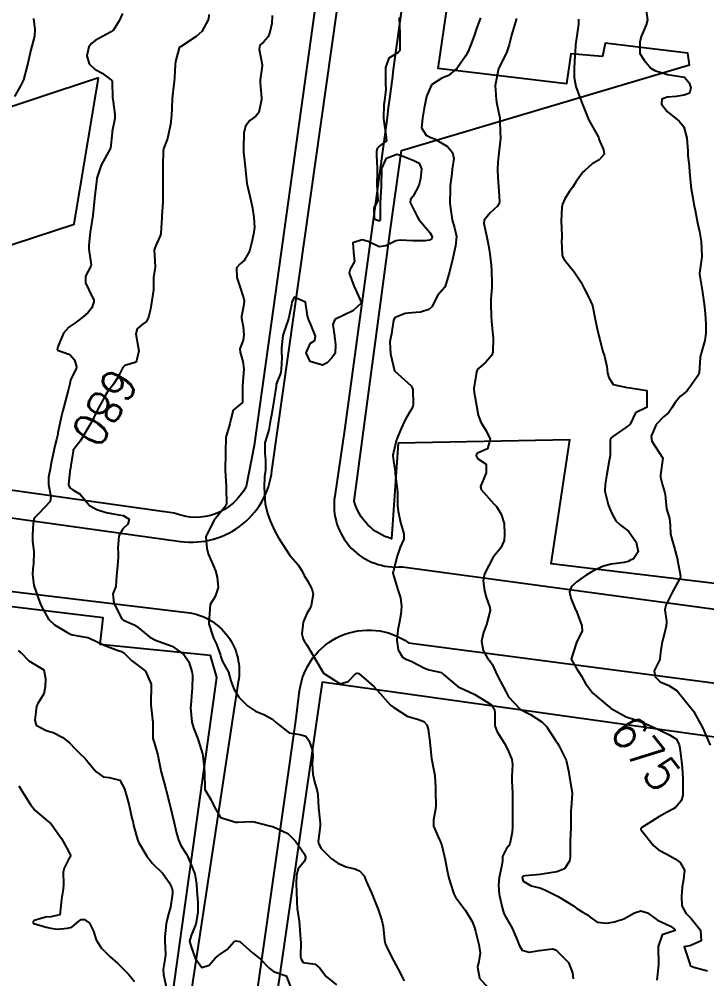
# Model space of a CAD drawing. Header units: metres. Extents: x 292545 to 299085, y 7450245 to 7463078.
# Drawn here: x 296008 to 296089.7, y 7457148.9 to 7457262.8 of the extents above; entities that cross this region are included whole.
import ezdxf
from ezdxf.enums import TextEntityAlignment as Align

# ---------------------------------------------------------------- set-up
doc = ezdxf.new("R2010")
doc.units = ezdxf.units.M
for name, color, linetype in [('Cotas', 45, 'Continuous'), ('Curvas de Nivel 1m', 11, 'Continuous'), ('Curvas de Nivel 5m', 15, 'Continuous'), ('Edificações', 30, 'Continuous'), ('Vias Primárias', 230, 'Continuous')]:
    doc.layers.add(name, color=color, linetype=linetype)
doc.styles.add('Style-STANDARD', font='STANDARD.shx')

msp = doc.modelspace()

# ---------------------------------------------------------------- linework, layer by layer
at = {"layer": 'Curvas de Nivel 1m', "flags": 128}
for points, elevation in [([(296082.42, 7457264.03), (296082.6, 7457262.69), (296082.47, 7457262.1), (296081.87, 7457260.7), (296081.69, 7457260.04), (296081.72, 7457258.7), (296082.2, 7457257.89), (296083, 7457256.97), (296083.49, 7457256.68), (296084.99, 7457256.22), (296085.51, 7457256.13), (296086.99, 7457255.87), (296087.55, 7457255.2), (296087.76, 7457254.63), (296087.59, 7457254), (296086.96, 7457253.75), (296086.01, 7457253.6), (296084.96, 7457253.52), (296084.33, 7457253.29), (296084.29, 7457252.67), (296084.93, 7457251.8), (296086.39, 7457250.65), (296086.91, 7457249.99), (296087.29, 7457248.63), (296087.4, 7457247.15), (296087.42, 7457246.63), (296087.54, 7457245.31), (296087.61, 7457244.63), (296087.69, 7457243.78), (296087.81, 7457242.63), (296087.95, 7457241.76), (296088.16, 7457240.62), (296088.26, 7457240.08), (296088.55, 7457238.61), (296088.77, 7457237.58), (296088.96, 7457236.61), (296088.98, 7457236.37), (296089.06, 7457234.61), (296089.04, 7457234.3), (296088.78, 7457232.61), (296088.79, 7457232.52), (296089.11, 7457230.61), (296089.29, 7457229.23), (296089.37, 7457228.61), (296089.47, 7457227.79), (296089.53, 7457226.61), (296089.52, 7457225.5), (296089.42, 7457224.61), (296088.94, 7457222.96), (296088.87, 7457222.62), (296088.75, 7457220.8), (296088.68, 7457220.62), (296088.56, 7457220.41), (296087.83, 7457219.35), (296087.3, 7457218.63), (296086.88, 7457218.29), (296086.53, 7457218.03), (296085.89, 7457217.28), (296085.51, 7457216.65), (296085.12, 7457216.04), (296084.5, 7457215.58), (296083.63, 7457214.67), (296083.05, 7457213.25), (296083.13, 7457212.68), (296084.44, 7457210.66), (296084.15, 7457208.66), (296084.16, 7457208.4), (296084.41, 7457207.45), (296084.65, 7457206.66), (296084.7, 7457206.36), (296084.88, 7457204.65), (296085.21, 7457203.51), (296085.32, 7457202.66), (296085.36, 7457201.63), (296085.6, 7457200.65), (296085.77, 7457200.1), (296086.16, 7457198.64), (296086.19, 7457198.53), (296086.3, 7457197.91), (296086.52, 7457196.64), (296086.5, 7457196.42), (296086.27, 7457196), (296085.76, 7457195.15), (296085.49, 7457194.65), (296084.8, 7457193.22), (296084.68, 7457192.66), (296084.85, 7457191.29), (296084.82, 7457190.66), (296084.35, 7457188.83), (296084.31, 7457188.67), (296084.17, 7457187.58), (296084.06, 7457186.78), (296084.02, 7457186.67), (296083.4, 7457185.42), (296083.51, 7457184.68), (296084.13, 7457184.1), (296085.13, 7457183.67), (296086.12, 7457183.02), (296086.44, 7457182.64), (296088.09, 7457180.62), (296089.18, 7457178.61), (296090.04, 7457176.6)], 674), ([(296009.74, 7457262.87), (296009.89, 7457261.55), (296009.83, 7457260.76), (296009.52, 7457259.55), (296009.42, 7457259.15), (296009.07, 7457257.56), (296009.06, 7457257.5), (296008.99, 7457257.22), (296008.54, 7457255.57), (296008.15, 7457254.76), (296007.48, 7457253.58)], 682), ([(296020.29, 7457263.43), (296019.91, 7457262.58), (296019.18, 7457261.44), (296019.11, 7457261.37), (296019.04, 7457261.31), (296018.78, 7457261.18), (296017.03, 7457260.23), (296016.61, 7457259.89), (296016.31, 7457259.48), (296016.07, 7457258.42), (296016.35, 7457257.48), (296016.99, 7457256.85), (296017.89, 7457256.37), (296018.97, 7457255.54), (296019.04, 7457255.44), (296019.05, 7457255.36), (296019.12, 7457253.44), (296019.13, 7457253.26), (296019.39, 7457251.44), (296019.38, 7457250.97), (296019.08, 7457249.44), (296019.05, 7457249.29), (296018.87, 7457247.44), (296017.74, 7457245.46), (296017.26, 7457243.89), (296017.2, 7457243.46), (296017.16, 7457243.13), (296016.98, 7457241.47), (296016.78, 7457239.47), (296016.5, 7457237.74), (296016.46, 7457237.47), (296016.29, 7457235.93), (296016.28, 7457235.47), (296016.58, 7457233.6), (296016.55, 7457233.47), (296015.89, 7457232.28), (296015.89, 7457231.48), (296016.67, 7457229.88), (296016.87, 7457229.47), (296016.9, 7457229.22), (296016.65, 7457228.51), (296016.19, 7457227.93), (296015.65, 7457227.48), (296015.09, 7457227.03), (296014.63, 7457226.7), (296013.93, 7457226.19), (296013.3, 7457225.51), (296012.6, 7457223.88), (296012.55, 7457223.57), (296012.56, 7457223.52), (296012.59, 7457223.49), (296014.05, 7457222.96), (296014.58, 7457222.34), (296014.84, 7457221.49), (296014.81, 7457221.25), (296014.56, 7457220.81), (296014.13, 7457219.91), (296014.03, 7457219.5), (296013.89, 7457218.85), (296013.51, 7457217.51), (296013.16, 7457216.16), (296013.01, 7457215.51), (296012.63, 7457213.68), (296012.6, 7457213.52), (296012.47, 7457212.88), (296012.19, 7457211.79), (296012.13, 7457211.52), (296011.84, 7457210.12), (296011.73, 7457209.53), (296011.52, 7457208.42), (296011.52, 7457207.53), (296011.8, 7457206.12), (296011.71, 7457205.53), (296011.08, 7457204.83), (296010.36, 7457204.07), (296010.07, 7457203.83), (296009.79, 7457203.55), (296009.7, 7457202.9), (296009.6, 7457201.55), (296009.62, 7457200.85), (296009.75, 7457199.55), (296009.71, 7457198.13), (296009.65, 7457197.55), (296009.6, 7457196.87), (296009.75, 7457195.55), (296010.24, 7457194.19), (296010.48, 7457193.54), (296010.65, 7457193.11), (296011.52, 7457191.53), (296012.21, 7457190.88), (296013.69, 7457190.01), (296014.2, 7457189.73), (296014.36, 7457189.67), (296015.45, 7457189.48), (296016.19, 7457189.36), (296016.37, 7457189.29), (296018.18, 7457188.42), (296019.76, 7457187.84), (296020.17, 7457187.69), (296020.57, 7457187.42), (296021.36, 7457186.62), (296022.15, 7457186.03), (296023.03, 7457185.39), (296023.68, 7457183.82), (296023.71, 7457183.38), (296023.64, 7457181.85), (296023.66, 7457181.38), (296023.87, 7457179.59), (296023.88, 7457179.38), (296023.89, 7457177.53), (296023.91, 7457177.38), (296024.04, 7457176.92), (296024.5, 7457175.38), (296024.61, 7457174.78), (296024.89, 7457173.37), (296025.23, 7457172.13), (296025.44, 7457171.37), (296025.95, 7457169.36), (296026.43, 7457167.35), (296026.72, 7457166.15), (296026.93, 7457165.34), (296027.23, 7457164.68), (296027.89, 7457163.65), (296028.04, 7457163.33), (296028.17, 7457163.04), (296028.86, 7457161.32), (296029.08, 7457160.07), (296029.13, 7457159.32), (296029.25, 7457157.88), (296029.25, 7457157.32), (296029.22, 7457156.74), (296029, 7457155.32), (296028.43, 7457153.98), (296028.25, 7457153.33), (296028.44, 7457152.63), (296028.9, 7457151.32), (296029.72, 7457150.18), (296030.56, 7457150.46), (296031.28, 7457151.29), (296031.52, 7457151.51), (296031.74, 7457151.65), (296032.71, 7457152.32), (296033.55, 7457153.26), (296033.76, 7457153.36), (296034.22, 7457153.26), (296035.74, 7457151.95), (296036.63, 7457151.23), (296037.72, 7457150.11), (296038.22, 7457149.71), (296039.71, 7457149.21), (296039.74, 7457149.19), (296039.76, 7457149.14), (296040.5, 7457147.18)], 681), ([(296038.07, 7457263.22), (296038.01, 7457262.26), (296037.8, 7457261.22), (296037.58, 7457260.68), (296037.03, 7457260.05), (296036.59, 7457259.67), (296036.53, 7457259.23), (296036.86, 7457257.37), (296036.86, 7457257.23), (296036.65, 7457255.56), (296036.65, 7457255.23), (296036.8, 7457253.38), (296036.8, 7457253.23), (296036.48, 7457251.68), (296036.12, 7457251.24), (296035.4, 7457250.76), (296034.91, 7457250.09), (296034.7, 7457249.25), (296034.65, 7457247.48), (296034.65, 7457247.25), (296034.66, 7457247.04), (296034.85, 7457245.25), (296035.07, 7457243.25), (296035.12, 7457242.95), (296035.52, 7457241.24), (296035.72, 7457240.32), (296035.89, 7457239.24), (296035.95, 7457238.05), (296035.84, 7457237.24), (296035.64, 7457236.35), (296035.35, 7457235.25), (296034.72, 7457234.13), (296034.25, 7457233.73), (296033.81, 7457233.27), (296033.86, 7457232.1), (296034.14, 7457231.27), (296034.67, 7457229.69), (296034.75, 7457229.34), (296034.75, 7457229.26), (296034.66, 7457228.69), (296034.42, 7457227.49), (296034.43, 7457227.26), (296034.63, 7457226.27), (296034.69, 7457225.26), (296034.61, 7457224.67), (296034.23, 7457223.63), (296034.24, 7457223.26), (296034.58, 7457222.12), (296034.69, 7457221.26), (296034.54, 7457219.26), (296034.52, 7457217.26), (296033.44, 7457216.34), (296033.16, 7457215.27), (296033.05, 7457214.72), (296032.59, 7457213.28), (296032.57, 7457213.18), (296032.51, 7457211.28), (296032.51, 7457211.23), (296032.47, 7457209.28), (296032.47, 7457209.23), (296032.58, 7457207.28), (296032.58, 7457207.09), (296032.64, 7457205.28), (296032.59, 7457205.06), (296032.37, 7457204.77), (296031.17, 7457203.3), (296030.34, 7457201.66), (296030.22, 7457201.42), (296030.19, 7457201.31), (296030.31, 7457199.98), (296030.47, 7457199.31), (296031.01, 7457198.02), (296031.32, 7457197.29), (296031.54, 7457196.55), (296031.66, 7457195.29), (296031.29, 7457194.25), (296030.71, 7457193.3), (296030.56, 7457191.65), (296030.53, 7457191.31), (296030.53, 7457190.98), (296031.09, 7457189.3), (296031.44, 7457188.56), (296031.91, 7457187.28), (296031.96, 7457187.08), (296032.16, 7457186.51), (296032.87, 7457185.27), (296033.17, 7457184.23), (296033.49, 7457183.27), (296034.1, 7457182.28), (296035.11, 7457181.25), (296036.09, 7457180.63), (296037.07, 7457180.21), (296038.08, 7457179.69), (296038.61, 7457179.2), (296040.06, 7457178.06), (296041.36, 7457177.87), (296042.05, 7457177.67), (296042.42, 7457177.16), (296042.86, 7457175.98), (296042.9, 7457175.16), (296042.82, 7457174.34), (296042.89, 7457173.16), (296043.08, 7457172.25), (296043.4, 7457171.15), (296043.47, 7457170.65), (296043.55, 7457169.15), (296043.74, 7457167.33), (296043.76, 7457167.14), (296043.76, 7457166.98), (296043.53, 7457165.15), (296043.58, 7457164.83), (296043.89, 7457164.33), (296045.05, 7457163.13), (296045.87, 7457162.56), (296046.83, 7457162.14), (296047.86, 7457161.9), (296048.44, 7457161.68), (296048.97, 7457161.08), (296049.23, 7457160.46), (296049.83, 7457159.07), (296050.64, 7457157.06), (296051.09, 7457155.76), (296051.25, 7457155.06), (296051.4, 7457153.42), (296051.47, 7457153.05), (296051.75, 7457152.39), (296052.47, 7457151.04), (296053.29, 7457149.47), (296053.5, 7457149.03), (296053.71, 7457148.62)], 679), ([(296053.14, 7457262.96), (296053.22, 7457261.04), (296053.23, 7457260.85), (296053.2, 7457259.04), (296053.14, 7457258.92), (296053.02, 7457258.81), (296051.92, 7457258.14), (296051.53, 7457257.05), (296051.5, 7457256.54), (296051.53, 7457255.05), (296051.55, 7457254.47), (296051.4, 7457253.06), (296051.33, 7457252.66), (296051.27, 7457251.06), (296051.3, 7457250.67), (296051.55, 7457249.05), (296051.62, 7457248.33), (296050.88, 7457247.76), (296050.51, 7457247.43), (296050.43, 7457247.07), (296050.44, 7457246.64), (296050.51, 7457245.07), (296050.51, 7457244.72), (296050.5, 7457243.06), (296050.59, 7457241.28), (296050.52, 7457241.06), (296050.12, 7457240.39), (296050.16, 7457239.07), (296050.78, 7457238.83), (296050.9, 7457238.94), (296050.91, 7457239.06), (296050.92, 7457240.94), (296050.92, 7457241.06), (296051.04, 7457242.85), (296051.04, 7457243.06), (296051.06, 7457244.85), (296051.08, 7457245.06), (296051.63, 7457246.28), (296052.87, 7457246.74), (296053.28, 7457246.62), (296054.86, 7457245.99), (296055.51, 7457245.66), (296055.79, 7457245.01), (296055.66, 7457243.83), (296055.47, 7457243.01), (296054.81, 7457241.75), (296054.48, 7457241.35), (296054.42, 7457241.02), (296054.8, 7457240.31), (296055.22, 7457239.44), (296055.46, 7457239.01), (296056.76, 7457237.45), (296057.05, 7457236.99), (296057.02, 7457236.72), (296056.75, 7457236.54), (296056.22, 7457236.47), (296054.75, 7457236.45), (296053.25, 7457236.53), (296052.75, 7457236.44), (296051.54, 7457235.86), (296050.74, 7457235.74), (296049.47, 7457236.36), (296048.75, 7457236.58), (296047.63, 7457236.22), (296047.72, 7457235.1), (296047.83, 7457233.99), (296047.32, 7457233.1), (296047.19, 7457232.62), (296047.74, 7457231.1), (296048.66, 7457229.09), (296047.62, 7457228.13), (296046.65, 7457227.68), (296045.48, 7457227.13), (296045.24, 7457226.53), (296045.45, 7457225.13), (296045.58, 7457224.1), (296045.53, 7457223.13), (296045.16, 7457222.56), (296044.58, 7457221.96), (296044.02, 7457221.7), (296042.58, 7457222.13), (296042.09, 7457223.17), (296042.6, 7457224.3), (296043.13, 7457224.63), (296043.2, 7457225.15), (296042.63, 7457226.52), (296042.36, 7457227.16), (296042.27, 7457227.54), (296042, 7457229.17), (296040.67, 7457229.78), (296040.4, 7457229.18), (296040.34, 7457228.86), (296040.01, 7457227.19), (296039.66, 7457226.16), (296039.32, 7457225.2), (296039.15, 7457223.75), (296039.18, 7457223.2), (296039.19, 7457222.6), (296039.14, 7457221.2), (296039.05, 7457220.71), (296038.55, 7457219.46), (296038.52, 7457219.24), (296038.52, 7457219.21), (296038.27, 7457217.47), (296038.23, 7457217.21), (296037.96, 7457215.76), (296037.85, 7457215.22), (296037.68, 7457214.02), (296037.43, 7457213.22), (296037.2, 7457212.49), (296037.18, 7457211.22), (296037.25, 7457210.42), (296037.25, 7457209.22), (296037.16, 7457208.48), (296037.11, 7457207.22), (296037.16, 7457206.45), (296037.24, 7457205.22), (296037.49, 7457204.09), (296037.82, 7457203.22), (296038.34, 7457202.08), (296038.82, 7457201.21), (296039.67, 7457199.84), (296040.11, 7457199.19), (296040.3, 7457198.96), (296041.13, 7457198.01), (296041.64, 7457197.17), (296041.85, 7457196.74), (296042.27, 7457196.1), (296042.78, 7457195.15), (296042.91, 7457194.5), (296042.68, 7457193.16), (296042.55, 7457192.84), (296042.22, 7457192.29), (296041.72, 7457191.17), (296041.57, 7457189.79), (296041.73, 7457189.17), (296041.9, 7457188.89), (296042.18, 7457188.5), (296042.98, 7457187.15), (296044.14, 7457185.14), (296046.12, 7457183.85), (296047.08, 7457184.15), (296047.98, 7457185.09), (296048.14, 7457185.14), (296048.33, 7457185.09), (296050.12, 7457183.55), (296050.55, 7457183.07), (296052.1, 7457181.34), (296052.26, 7457181.21), (296052.51, 7457181.04), (296054.08, 7457180.02), (296055.42, 7457179.65), (296056.07, 7457179.4), (296056.4, 7457179), (296056.57, 7457178.48), (296056.77, 7457176.99), (296056.85, 7457176.17), (296056.98, 7457174.99), (296057.22, 7457173.78), (296057.35, 7457172.99), (296057.43, 7457171.54), (296057.43, 7457170.99), (296057.48, 7457169.46), (296057.45, 7457168.99), (296057.2, 7457167.72), (296057.22, 7457166.99), (296057.91, 7457165.34), (296058.03, 7457165.1), (296058.09, 7457164.98), (296058.18, 7457164.69), (296058.61, 7457162.97), (296058.81, 7457161.91), (296058.99, 7457160.96), (296059.17, 7457160.28), (296059.62, 7457158.95), (296059.83, 7457158.55), (296061.01, 7457156.94), (296061.79, 7457155.67), (296062.08, 7457154.93), (296062.19, 7457154.51), (296062.59, 7457152.92), (296062.73, 7457151.94), (296062.58, 7457150.92), (296062.43, 7457150.22), (296062.68, 7457148.92), (296063.7, 7457147.79)], 678), ([(296062.8, 7457262.92), (296062.32, 7457261.65), (296062.06, 7457260.93), (296061.78, 7457260.18), (296061.32, 7457258.94), (296061.22, 7457258.73), (296061.01, 7457258.4), (296060.02, 7457256.95), (296058.98, 7457256.09), (296058.18, 7457255.78), (296056.97, 7457254.99), (296056.37, 7457253.58), (296056.24, 7457253), (296056.12, 7457252.19), (296055.89, 7457251.01), (296055.79, 7457249.88), (296056.32, 7457249), (296056.9, 7457248.74), (296057.32, 7457248.56), (296058.88, 7457247.64), (296059.48, 7457246.96), (296059.61, 7457246.22), (296059.44, 7457244.96), (296059.37, 7457244.44), (296059.2, 7457242.97), (296059.18, 7457242.6), (296059.16, 7457240.97), (296059.17, 7457240.6), (296059.43, 7457238.96), (296059.71, 7457238.02), (296059.92, 7457236.96), (296059.83, 7457235.87), (296059.64, 7457234.96), (296059.47, 7457234.22), (296059.16, 7457232.97), (296059.07, 7457232.61), (296058.69, 7457231.33), (296058.6, 7457231.05), (296058.54, 7457230.97), (296057.68, 7457229.97), (296057.2, 7457228.98), (296057.03, 7457228.61), (296056.65, 7457228.31), (296055.67, 7457227.99), (296054.65, 7457227.9), (296053.84, 7457227.83), (296052.65, 7457227.35), (296052.47, 7457227.04), (296052.24, 7457225.43), (296052.14, 7457225.05), (296052.02, 7457224.46), (296052.1, 7457223.05), (296052.56, 7457221.04), (296054.55, 7457219.25), (296054.69, 7457219.02), (296054.74, 7457218.82), (296054.79, 7457217.02), (296054.75, 7457216.79), (296054.51, 7457216.35), (296054.02, 7457215.5), (296053.78, 7457215.03), (296053.36, 7457214.16), (296052.88, 7457213.04), (296052.78, 7457212.73), (296052.45, 7457211.33), (296052.4, 7457211.04), (296052.39, 7457210.99), (296052.44, 7457210.61), (296052.64, 7457209.04), (296052.67, 7457208.79), (296052.91, 7457207.03), (296052.92, 7457206.51), (296052.95, 7457205.03), (296053.02, 7457204.38), (296053.28, 7457203.03), (296053.68, 7457201.68), (296053.7, 7457201.03), (296053.27, 7457200.08), (296052.89, 7457199.03), (296052.41, 7457197.17), (296052.39, 7457197.05), (296052.43, 7457196.9), (296052.99, 7457195.04), (296053.28, 7457194.07), (296053.41, 7457193.03), (296053.35, 7457192.15), (296053.14, 7457191.04), (296052.96, 7457190.28), (296052.84, 7457189.04), (296053.02, 7457187.89), (296053.51, 7457187.03), (296053.91, 7457186.78), (296054.16, 7457186.71), (296054.64, 7457186.53), (296056.15, 7457185.74), (296056.7, 7457185.54), (296058.15, 7457185.2), (296058.28, 7457185.11), (296058.4, 7457184.98), (296060.12, 7457183.52), (296061.35, 7457182.94), (296062.11, 7457182.61), (296063.14, 7457181.95), (296064.1, 7457181.38), (296064.4, 7457180.9), (296064.47, 7457180.52), (296064.5, 7457178.9), (296064.77, 7457178.18), (296065.59, 7457176.88), (296066.03, 7457176.04), (296066.51, 7457174.88), (296066.59, 7457174.3), (296066.51, 7457172.87), (296066.52, 7457172.34), (296066.59, 7457170.87), (296066.59, 7457170.25), (296066.57, 7457168.87), (296066.57, 7457168.24), (296066.57, 7457166.87), (296066.53, 7457166.26), (296066.28, 7457164.88), (296066.14, 7457164.64), (296065.89, 7457164.31), (296065.41, 7457163.36), (296065.39, 7457162.89), (296065.34, 7457162.36), (296065.01, 7457160.89), (296064.93, 7457159.98), (296065.01, 7457158.89), (296065.37, 7457157.32), (296065.47, 7457156.89), (296065.54, 7457156.62), (296065.8, 7457156.17), (296066.54, 7457154.87), (296067.15, 7457153.48), (296067.38, 7457152.86), (296067.75, 7457152.25), (296068.57, 7457152.02), (296069.75, 7457152.2), (296071.35, 7457152.42), (296071.75, 7457152.3), (296073.25, 7457150.79), (296073.72, 7457149.54), (296073.77, 7457148.85)], 677), ([(296067.06, 7457262.87), (296066.47, 7457260.88), (296066.2, 7457259.71), (296065.91, 7457258.89), (296064.99, 7457257.02), (296064.96, 7457256.94), (296064.94, 7457256.9), (296064.59, 7457255.29), (296064.54, 7457254.9), (296064.63, 7457253.22), (296064.68, 7457252.9), (296064.93, 7457251.78), (296065.1, 7457251.07), (296065.1, 7457250.9), (296065.12, 7457249.11), (296065.15, 7457248.9), (296065.17, 7457248.62), (296064.98, 7457246.9), (296064.86, 7457245.78), (296064.81, 7457244.95), (296064.8, 7457244.9), (296064.84, 7457243.98), (296064.91, 7457242.9), (296065.03, 7457241.12), (296064.99, 7457240.9), (296064.8, 7457240.57), (296063.92, 7457239.78), (296063.21, 7457238.92), (296063.17, 7457238.52), (296063.55, 7457236.91), (296063.73, 7457235.92), (296063.9, 7457234.91), (296064.07, 7457233.56), (296064.1, 7457232.91), (296064.15, 7457231.45), (296064.12, 7457230.91), (296064.03, 7457229.55), (296064.03, 7457228.91), (296064.05, 7457227.5), (296064.08, 7457226.91), (296064.26, 7457225.26), (296064.28, 7457224.9), (296064.26, 7457223.23), (296064.14, 7457222.9), (296063.43, 7457222.06), (296062.57, 7457221.3), (296062.39, 7457221.1), (296062.32, 7457220.92), (296062.26, 7457220.62), (296062.01, 7457218.93), (296062.05, 7457218.44), (296062.31, 7457216.92), (296062.51, 7457215.76), (296062.81, 7457214.92), (296063.48, 7457213.91), (296063.93, 7457212.91), (296063.61, 7457211.76), (296062.45, 7457211.27), (296062.3, 7457211.08), (296062.28, 7457210.93), (296062.44, 7457210.61), (296063.46, 7457209.94), (296063.45, 7457208.91), (296062.79, 7457207.31), (296062.86, 7457206.92), (296064.38, 7457205.24), (296064.67, 7457204.9), (296065.23, 7457204.02), (296065.59, 7457202.89), (296065.65, 7457201.58), (296065.59, 7457200.89), (296065.19, 7457200.02), (296064.3, 7457198.9), (296063.25, 7457196.92), (296063.11, 7457196.08), (296063.25, 7457194.92), (296063.47, 7457194.14), (296063.9, 7457192.91), (296063.92, 7457192.59), (296063.5, 7457190.91), (296063.13, 7457189.98), (296062.9, 7457188.92), (296063.09, 7457187.83), (296063.63, 7457186.91), (296063.87, 7457186.62), (296064.16, 7457186.19), (296064.78, 7457184.89), (296065.51, 7457183.49), (296065.82, 7457182.88), (296066.11, 7457182.34), (296067.51, 7457180.87), (296068.09, 7457180.55), (296068.72, 7457180.21), (296070.07, 7457179.35), (296070.61, 7457178.82), (296071.74, 7457177.12), (296071.92, 7457176.81), (296072.04, 7457176.61), (296072.94, 7457174.8), (296073.25, 7457173.55), (296073.34, 7457172.8), (296073.62, 7457171.15), (296073.65, 7457170.79), (296073.55, 7457169.19), (296073.53, 7457168.79), (296073.51, 7457167.22), (296073.5, 7457166.79), (296073.44, 7457165.26), (296073.43, 7457164.79), (296073.42, 7457163.26), (296073.35, 7457162.8), (296072.77, 7457161.9), (296071.86, 7457161.56), (296070.35, 7457161.33), (296069.86, 7457161.25), (296068.09, 7457161.09), (296067.85, 7457161.03), (296067.76, 7457160.96), (296067.73, 7457160.86), (296067.85, 7457160.46), (296068.79, 7457159.9), (296069.84, 7457159.64), (296070.43, 7457159.42), (296071.61, 7457158.81), (296071.83, 7457158.72), (296072, 7457158.64), (296073.81, 7457157.5), (296074.23, 7457157.2), (296074.93, 7457156.77), (296075.48, 7457156.45), (296075.8, 7457156.17), (296076.63, 7457155.59), (296077.79, 7457155.47), (296078.68, 7457155.62), (296079.8, 7457155.97), (296081.06, 7457156.7), (296081.81, 7457156.92), (296082.63, 7457156.68), (296083.79, 7457155.8), (296085.33, 7457155.11), (296085.78, 7457154.79), (296085.86, 7457154.72), (296085.9, 7457154.65), (296085.86, 7457154.57), (296085.78, 7457154.56), (296084.36, 7457154.08), (296083.89, 7457152.67), (296083.89, 7457152.53), (296083.92, 7457150.67), (296083.91, 7457150.49), (296083.71, 7457148.67)], 676), ([(296007.9, 7457187.84), (296008.16, 7457187.63), (296008.22, 7457187.57), (296009.19, 7457186.59), (296010.15, 7457186.02), (296010.95, 7457185.53), (296011.15, 7457184.51), (296011.13, 7457183.53), (296010.96, 7457182.67), (296010.23, 7457181.54), (296010.09, 7457181.2), (296009.88, 7457179.55), (296010.06, 7457178.97), (296011.24, 7457178.34), (296012.05, 7457178.09), (296013.21, 7457177.51), (296014.04, 7457176.81), (296014.68, 7457176.14), (296015.36, 7457175.48), (296015.7, 7457175.16), (296016.02, 7457174.81), (296017.13, 7457173.46), (296017.99, 7457172.83), (296018.7, 7457172.74), (296019.99, 7457172.43), (296020.53, 7457171.42), (296020.85, 7457170.3), (296021.07, 7457169.41), (296021.41, 7457167.92), (296021.54, 7457167.41), (296021.61, 7457167.1), (296021.91, 7457165.95), (296022.08, 7457165.4), (296022.2, 7457165.09), (296023.17, 7457163.39), (296023.87, 7457162.54), (296025.06, 7457161.37), (296025.84, 7457160.29), (296026.14, 7457159.66), (296026.22, 7457159.35), (296026.23, 7457158.96), (296025.97, 7457157.36), (296025.8, 7457156.68), (296025.53, 7457155.62), (296025.49, 7457155.36), (296025.32, 7457153.82), (296025.31, 7457153.36), (296025.38, 7457151.72), (296025.36, 7457151.36), (296025.13, 7457149.96), (296025.15, 7457149.37), (296025.54, 7457147.52)], 682), ([(296007.98, 7457171.75), (296008.11, 7457171.57), (296008.36, 7457171.17), (296009.37, 7457169.56), (296009.94, 7457168.83), (296011.46, 7457167.53), (296011.73, 7457167.33), (296011.92, 7457167.14), (296013.04, 7457165.51), (296013.89, 7457164.01), (296014.1, 7457163.5), (296014.06, 7457163.31), (296013.88, 7457163.01), (296013.38, 7457161.98), (296013.26, 7457161.51), (296013.27, 7457160.07), (296013.26, 7457159.51), (296013.04, 7457158.29), (296012.99, 7457157.51), (296012.86, 7457156.45), (296011.79, 7457156.21), (296011.15, 7457156.17), (296009.79, 7457155.77), (296009.68, 7457155.65), (296009.68, 7457155.55), (296009.78, 7457155.4), (296011.23, 7457154.98), (296011.78, 7457154.87), (296012.52, 7457154.76), (296013.78, 7457154.86), (296014.28, 7457154.99), (296014.88, 7457155.49), (296015.39, 7457155.88), (296015.79, 7457155.89), (296016.38, 7457155.47), (296016.83, 7457154.52), (296017.18, 7457153.46), (296017.75, 7457152.52), (296018.83, 7457151.44), (296019.73, 7457150.68), (296021.01, 7457149.42), (296021.7, 7457148.53)], 683)]:
    msp.add_lwpolyline(points, dxfattribs=dict(at, elevation=elevation))
at = {"layer": 'Curvas de Nivel 5m', "flags": 128}
for points, elevation in [([(296030.54, 7457263.31), (296030.51, 7457262.76), (296029.72, 7457261.31), (296029.04, 7457260.73), (296027.17, 7457259.49), (296027.02, 7457259.39), (296027, 7457259.35), (296026.6, 7457257.75), (296026.55, 7457257.35), (296026.48, 7457255.85), (296026.43, 7457255.36), (296026.27, 7457254.05), (296026.19, 7457253.36), (296026.14, 7457252.16), (296026.12, 7457251.36), (296025.99, 7457250.28), (296025.81, 7457249.36), (296025.63, 7457248.62), (296025.16, 7457247.37), (296025.1, 7457247.13), (296025.08, 7457245.37), (296025.07, 7457245.15), (296025.06, 7457243.37), (296025.06, 7457243.14), (296025.09, 7457241.37), (296025.08, 7457241.09), (296024.96, 7457239.37), (296024.95, 7457239.2), (296024.84, 7457237.37), (296024.83, 7457237.3), (296024.76, 7457237.06), (296024.23, 7457235.89), (296024.05, 7457235.38), (296024.07, 7457234.72), (296024.17, 7457233.38), (296023.97, 7457232.11), (296023.96, 7457231.38), (296023.96, 7457230.66), (296023.79, 7457229.38), (296023.6, 7457228.33), (296023.39, 7457227.39), (296023.13, 7457226.9), (296022.63, 7457226.53), (296022.03, 7457226), (296021.87, 7457225.41), (296022.16, 7457223.84), (296022.24, 7457223.4), (296021.92, 7457222.07), (296020.58, 7457221.64), (296020.33, 7457221.42), (296019.75, 7457220.23), (296019.21, 7457219.44), (296018.53, 7457218.55), (296018.12, 7457217.86), (296017.91, 7457217.46), (296017.42, 7457216.55), (296016.88, 7457215.47), (296016.75, 7457215.21), (296016.49, 7457214.73), (296016.02, 7457213.93), (296015.76, 7457213.48), (296015.25, 7457212.69), (296014.45, 7457211.6), (296014.42, 7457211.49), (296014.15, 7457209.77), (296014.11, 7457209.49), (296014.05, 7457209.13), (296013.89, 7457207.5), (296014.03, 7457207.12), (296014.4, 7457206.9), (296015.28, 7457206.38), (296016, 7457205.48), (296016.38, 7457205.04), (296017.26, 7457204.57), (296018.36, 7457204.21), (296019.85, 7457203.93), (296020.36, 7457203.85), (296021.07, 7457203.41), (296020.92, 7457202.84), (296020.34, 7457202.25), (296019.84, 7457201.43), (296019.75, 7457199.99), (296019.78, 7457199.43), (296019.77, 7457198.9), (296019.64, 7457197.43), (296019.58, 7457196.74), (296019.49, 7457195.43), (296019.14, 7457194.55), (296019.27, 7457193.44), (296020.21, 7457191.58), (296020.28, 7457191.5), (296020.41, 7457191.43), (296021.67, 7457190.87), (296022.2, 7457190.51), (296023.53, 7457189.39), (296024.19, 7457189.05), (296024.65, 7457188.91), (296026.18, 7457188.33), (296027.56, 7457187.34), (296028.15, 7457186.47), (296028.54, 7457185.33), (296028.6, 7457184.86), (296028.56, 7457183.33), (296028.54, 7457182.9), (296028.39, 7457181.33), (296028.38, 7457181.04), (296028.54, 7457179.33), (296028.72, 7457178.66), (296029.23, 7457177.32), (296029.8, 7457175.54), (296029.84, 7457175.31), (296030, 7457173.88), (296030.04, 7457173.31), (296030.06, 7457171.39), (296030.08, 7457171.31), (296030.79, 7457170.13), (296031.16, 7457169.3), (296031.93, 7457168.01), (296033.76, 7457167.43), (296033.93, 7457167.44), (296035.64, 7457167.53), (296035.93, 7457167.5), (296036.98, 7457167.22), (296037.73, 7457167.02), (296037.92, 7457166.98), (296038.21, 7457166.91), (296039.91, 7457166.1), (296040.83, 7457165.18), (296041.89, 7457163.64), (296042.02, 7457163.31), (296042.03, 7457163.17), (296041.88, 7457162.83), (296041.15, 7457161.89), (296040.96, 7457161.18), (296040.9, 7457160.13), (296040.94, 7457159.18), (296040.99, 7457158), (296041.04, 7457157.18), (296041.25, 7457155.71), (296041.29, 7457155.17), (296041.44, 7457153.5), (296041.45, 7457153.17), (296041.41, 7457151.51), (296041.49, 7457151.17), (296041.73, 7457150.77), (296043.17, 7457150.59), (296043.72, 7457150.12), (296044.45, 7457149.13), (296045.7, 7457148.12)], 680), ([(296074.43, 7457262.79), (296074.43, 7457262.16), (296074.23, 7457260.79), (296074.08, 7457259.74), (296074.01, 7457258.79), (296073.95, 7457257.85), (296073.89, 7457256.79), (296073.92, 7457255.85), (296074.12, 7457254.79), (296074.79, 7457252.94), (296074.86, 7457252.78), (296074.94, 7457252.57), (296075.66, 7457250.77), (296076.62, 7457249.04), (296076.78, 7457248.76), (296076.89, 7457248.46), (296077.39, 7457247.26), (296077.48, 7457246.75), (296076.87, 7457246.09), (296076.04, 7457245.59), (296075.14, 7457244.78), (296074.99, 7457244.64), (296074.85, 7457244.5), (296074.13, 7457243.49), (296073.69, 7457242.79), (296073.33, 7457242.28), (296072.81, 7457241.44), (296072.53, 7457240.8), (296072.46, 7457240.47), (296072.37, 7457238.81), (296072.45, 7457237.11), (296072.44, 7457236.8), (296072.41, 7457236.46), (296072.47, 7457234.8), (296072.52, 7457234.59), (296072.72, 7457234.23), (296073.9, 7457232.79), (296074.69, 7457231.61), (296075.11, 7457230.78), (296075.62, 7457229.82), (296076.09, 7457228.77), (296076.45, 7457226.95), (296076.48, 7457226.76), (296076.63, 7457226.01), (296076.88, 7457225.02), (296076.95, 7457224.76), (296077.28, 7457223.43), (296077.51, 7457222.75), (296077.78, 7457221.54), (296077.87, 7457220.74), (296078.04, 7457220.22), (296078.55, 7457219.4), (296080.21, 7457219.05), (296080.55, 7457219), (296082.54, 7457218.69), (296082.54, 7457216.69), (296082.51, 7457216.66), (296081.18, 7457216.03), (296080.54, 7457214.71), (296080.53, 7457214.67), (296080.49, 7457214.63), (296080.06, 7457214.29), (296078.48, 7457213.21), (296078.22, 7457212.99), (296078.17, 7457212.74), (296078.19, 7457211), (296078.15, 7457210.74), (296078.07, 7457210.37), (296077.78, 7457208.75), (296077.57, 7457207.59), (296077.56, 7457206.75), (296077.96, 7457205.17), (296078.11, 7457204.74), (296078.37, 7457204.07), (296078.84, 7457203.21), (296079.4, 7457202.72), (296080.34, 7457201.99), (296081.25, 7457200.7), (296081.49, 7457199.52), (296080.94, 7457198.7), (296080.52, 7457198.49), (296080.3, 7457198.4), (296079.85, 7457198.27), (296078.3, 7457198.06), (296077.26, 7457197.78), (296076.29, 7457197.34), (296075.92, 7457197.13), (296075.35, 7457196.77), (296074.71, 7457196.34), (296074.27, 7457196.01), (296073.61, 7457195.44), (296073.34, 7457194.79), (296073.5, 7457194.05), (296074.03, 7457192.78), (296074.1, 7457192.65), (296074.23, 7457192.39), (296074.83, 7457190.77), (296074.84, 7457190.14), (296074.18, 7457188.78), (296073.56, 7457186.8), (296074.15, 7457185.76), (296074.79, 7457184.78), (296075.26, 7457183.91), (296076.11, 7457182.76), (296078.1, 7457181.1), (296078.31, 7457180.95), (296078.65, 7457180.73), (296080.08, 7457179.96), (296081.19, 7457179.59), (296082.07, 7457179.28), (296083.42, 7457178.68), (296084.06, 7457178.35), (296085.23, 7457177.83), (296086.05, 7457177.29), (296086.36, 7457176.64), (296086.44, 7457176.23), (296086.64, 7457174.63), (296086.72, 7457173.92), (296086.81, 7457172.63), (296086.82, 7457171.79), (296086.79, 7457170.63), (296086.61, 7457169.99), (296085.95, 7457169.18), (296085.62, 7457168.97), (296084.96, 7457168.65), (296083.94, 7457168.06), (296083.08, 7457167.53), (296081.92, 7457166.8), (296081.81, 7457166.69), (296081.81, 7457166.58), (296081.92, 7457166.42), (296083.33, 7457164.68), (296083.9, 7457164.18), (296084.91, 7457163.63), (296085.88, 7457163.08), (296086.5, 7457162.64), (296087, 7457161.76), (296086.88, 7457160.63), (296086.72, 7457159.76), (296086.63, 7457158.64), (296086.69, 7457157.52), (296087.16, 7457156.63), (296087.49, 7457156.31), (296087.8, 7457156.02), (296088.9, 7457154.61), (296089, 7457153.37), (296087.76, 7457152.8), (296087.6, 7457152.77), (296086.97, 7457152.63), (296087.18, 7457152.06), (296087.63, 7457150.62), (296087.65, 7457150.54), (296087.73, 7457150.41), (296088.11, 7457150.24), (296089.72, 7457149.8)], 675)]:
    msp.add_lwpolyline(points, dxfattribs=dict(at, elevation=elevation))
at = {"layer": 'Edificações'}
msp.add_lwpolyline([(296017.43, 7457255.79), (295995.45, 7457248.51), (295994.45, 7457241.32), (295989.65, 7457241.75), (295993.54, 7457263.2), (296002.17, 7457267.06), (296024.92, 7457277.78), (296025.98, 7457274.53), (296037.49, 7457278.6), (296036.16, 7457281.63, -0.197403), (296041.66, 7457279.51, -0.252114), (296043.22, 7457264.5), (296039.74, 7457239.69), (296035.93, 7457212.16), (296034.97, 7457207.29, -0.388381), (296026.43, 7457204.13), (295993.45, 7457208.74), (295994.59, 7457222.09), (295987.45, 7457223.17), (295988.81, 7457234.72), (295995.64, 7457234.11), (295995.46, 7457232.19), (296014.56, 7457238.42)], format="xyb", close=True, dxfattribs=at)
msp.add_lwpolyline([(296112.97, 7457193.09), (296071.19, 7457198.11), (296073.38, 7457212.82), (296053, 7457212.44), (296052.22, 7457201.1, -0.261957), (296047.78, 7457205.55), (296052.1, 7457237.9), (296053.4, 7457247.18), (296087.58, 7457257.35), (296087.41, 7457258.74), (296077.59, 7457259.93), (296077.26, 7457258.35), (296073.5, 7457258.67), (296073, 7457255.1), (296057.76, 7457256.9), (296059.22, 7457266.98)], format="xyb", dxfattribs=at)
for points in [[(296022.63, 7457120.96), (296031.49, 7457184.63), (296030.74, 7457187.25), (296017.63, 7457188.54), (296018, 7457191.72), (295996.7, 7457194.28), (295996.49, 7457192.55), (295987.1, 7457193.32), (295985.92, 7457185.75), (295981.66, 7457186.09), (295975.48, 7457141.39)], [(296112.29, 7457174.5), (296044, 7457184.06), (296025.66, 7457057.71)]]:
    msp.add_lwpolyline(points, dxfattribs=at)
at = {"layer": 'Vias Primárias'}
for points in [[(296051.55, 7457249.95), (296046.63, 7457213.98), (296045.48, 7457206.14, 0.489422), (296053.52, 7457197.77), (296111.9, 7457189.85, 0.334532), (296121.61, 7457199.23), (296129.25, 7457249.95), (296135.45, 7457290.87), (296136.62, 7457305.58, 0.078949), (296136.34, 7457315.64, 0.375623), (296130.89, 7457320.2, 0.016014), (296088.85, 7457324.46, 0.220806), (296061.48, 7457309.59, 0.062819), (296056.72, 7457286.4, 0.007437)], [(295993.17, 7457205.5), (296027.17, 7457200.78, 0.438397), (296038.08, 7457209.7), (296045.78, 7457263.92), (296046.83, 7457273, 0.570488), (296032.74, 7457283.67), (295996.61, 7457268, 0.31988), (295989.89, 7457256.85), (295985.12, 7457221.98), (295984.84, 7457214.49, 0.41406)], [(295961.89, 7457055.99), (295971.99, 7457131.01), (295979.92, 7457186.11, -0.405808), (295993.39, 7457196.49), (296027.97, 7457192.34, -0.432626), (296034.03, 7457184.11), (296022.84, 7457110.31), (296015.44, 7457058.24), (296007.92, 7457007.72, -0.546574), (296002.5, 7457006.17), (295963.72, 7457044.39, -0.214623), (295961.15, 7457051.04, -0.047896)], [(296015.09, 7457000.3), (296026.77, 7457080.41), (296040.86, 7457179.46), (296041.32, 7457183.05, -0.565618), (296054.26, 7457188.74), (296107.85, 7457181.7, -0.311943), (296117.05, 7457173.38, -0.023643), (296115.97, 7457165.9), (296106.99, 7457109.12), (296103.91, 7457088.72), (296100.73, 7457068.09), (296097.16, 7457045.62), (296092.84, 7457017.02), (296090.07, 7456997.15, -0.220515), (296079.89, 7456981.38, -0.010623), (296069.13, 7456980.61, -0.065562), (296048.05, 7456980.57, -0.097402), (296022.04, 7456988.88, -0.269889), (296014.64, 7456995.85, -0.178806)]]:
    msp.add_lwpolyline(points, format="xyb", close=True, dxfattribs=at)

# ---------------------------------------------------------------- texts
at = {"layer": 'Cotas', "style": 'Style-STANDARD'}
for s, rotation, p in [('680', 238.7379, (296018.2, 7457216.67, 680)), ('675', 308.1369, (296082.4, 7457175.64, 675))]:
    msp.add_text(s, height=4, rotation=rotation, dxfattribs=at).set_placement(p, align=Align.MIDDLE_CENTER)

doc.saveas('drawing.dxf')
